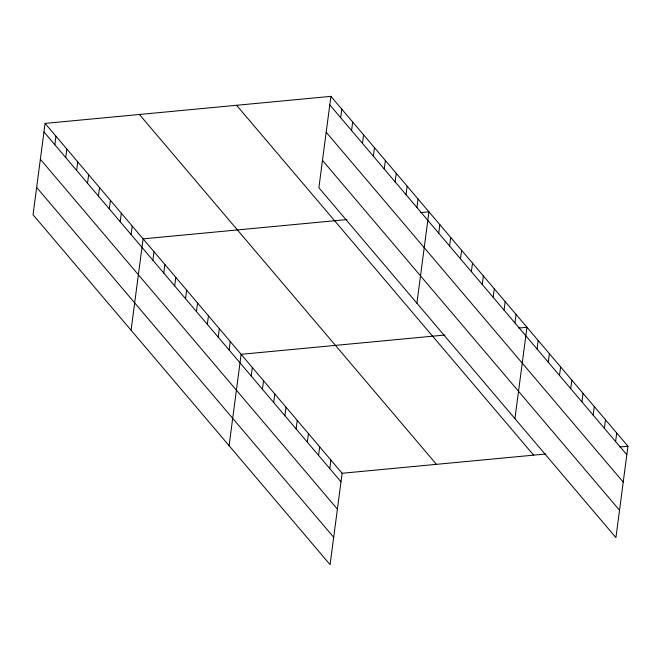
<?xml version="1.0" encoding="UTF-8"?>
<svg xmlns="http://www.w3.org/2000/svg" width="661" height="661" viewBox="0 0 661 661"><rect width="100%" height="100%" fill="white"/><g stroke="black" fill="none" stroke-linecap="round" stroke-linejoin="round"><path stroke-width="0.99" d="M45.08 123.4L33.05 214.775L330.087 564.643L342.117 473.268L45.08 123.4L330.913 96.357L627.95 446.225L615.92 537.6L318.883 187.732L330.913 96.357M54.846 144.759L55.97 136.232M65.736 157.582L66.86 149.056M76.635 170.414L77.75 161.887M87.525 183.237L88.648 174.711M98.415 196.069L99.538 187.542M109.305 208.901L110.428 200.374M120.195 221.724L121.318 213.197M131.085 234.556L132.208 226.029M131.076 330.227L143.098 238.861L346.918 219.576M152.873 260.211L153.996 251.684M163.763 273.043L164.886 264.516M174.653 285.866L175.776 277.339M185.543 298.698L186.666 290.171M196.433 311.529L197.556 303.002M207.331 324.353L208.446 315.826M218.221 337.184L219.345 328.657M229.111 350.008L230.235 341.481M229.094 445.688L241.125 354.313L444.936 335.028M251.221 376.059L252.345 367.533M262.442 389.271L263.565 380.744M273.662 402.491L274.786 393.964M284.891 415.711L286.006 407.184M296.111 428.923L297.227 420.396M340.679 117.716L341.803 109.189M307.332 442.143L308.456 433.616M351.569 130.539L352.693 122.012M318.552 455.363L319.676 446.836M362.468 143.371L363.583 134.844M329.773 468.575L330.897 460.048M373.358 156.203L374.481 147.676M384.248 169.026L385.371 160.499M395.138 181.858L396.261 173.331M406.028 194.681L407.151 186.154M416.917 207.513L418.041 198.986M416.909 303.192L428.931 211.817L420.735 212.594M438.706 233.168L439.829 224.641M449.596 245.999L450.719 237.473M460.486 258.823L461.609 250.296M471.376 271.654L472.499 263.128M482.266 284.486L483.389 275.959M493.164 297.31L494.279 288.783M504.054 310.141L505.178 301.614M514.944 322.965L516.067 314.446M514.927 418.644L526.957 327.269L518.753 328.046M537.054 349.016L538.178 340.489M548.275 362.228L549.398 353.701M559.495 375.448L560.619 366.921M570.724 388.668L571.839 380.141M581.944 401.88L583.068 393.353M593.165 415.1L594.289 406.573M604.385 428.32L605.509 419.793M615.606 441.531L616.73 433.005M342.117 473.268L545.928 453.983M619.745 447.001L627.95 446.225M329.789 104.884L626.826 454.751M326.195 132.225L623.232 482.092M322.485 160.392L619.522 510.259M236.588 105.281L533.625 455.148M139.405 114.477L436.442 464.344M43.957 131.927L340.993 481.795M40.354 159.268L337.391 509.135M36.652 187.435L333.689 537.302"/></g></svg>
